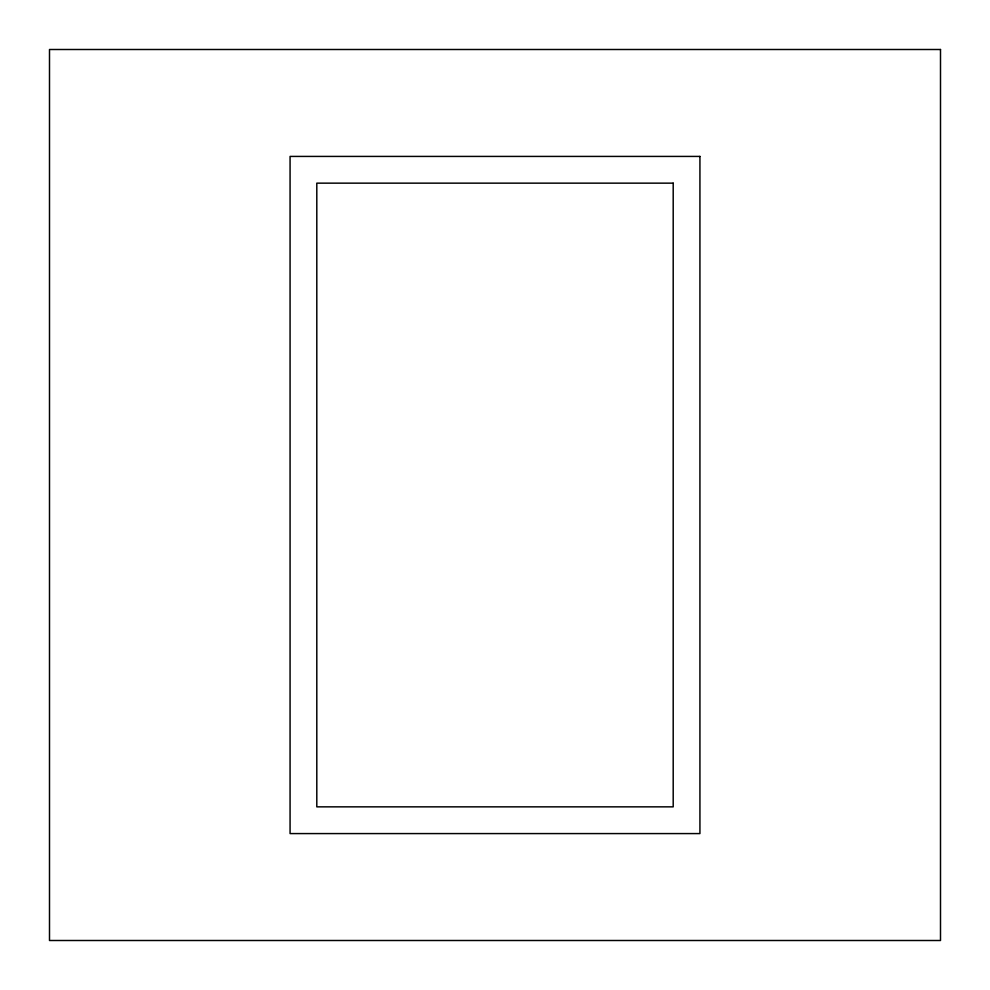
<?xml version="1.0" encoding="UTF-8"?>
<svg xmlns="http://www.w3.org/2000/svg" width="990" height="990" viewBox="0 0 990 990"><rect width="100%" height="100%" fill="white"/><g stroke="black" fill="none" stroke-linecap="round" stroke-linejoin="round"><path stroke-width="1.49" d="M940.5 49.5L49.5 49.5L49.5 940.5L940.5 940.5L940.5 49.5M699.93 156.42L290.07 156.42L290.07 833.58L699.93 833.58L699.93 156.42M673.2 183.15L316.8 183.15L316.8 806.85L673.2 806.85L673.2 183.15"/></g></svg>
